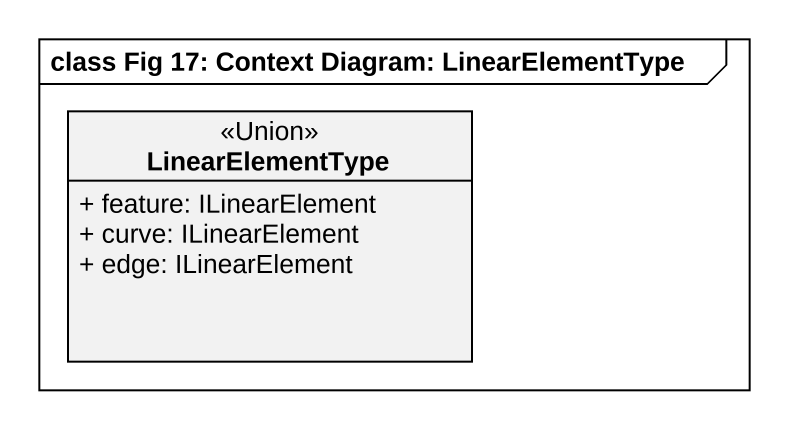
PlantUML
@startuml
mainframe class Fig 17: Context Diagram: LinearElementType
hide circle
hide empty members
skinparam classAttributeIconSize 0
class LinearElementType <<Union>> {
  + feature: ILinearElement
  + curve: ILinearElement
  + edge: ILinearElement
}
@enduml
